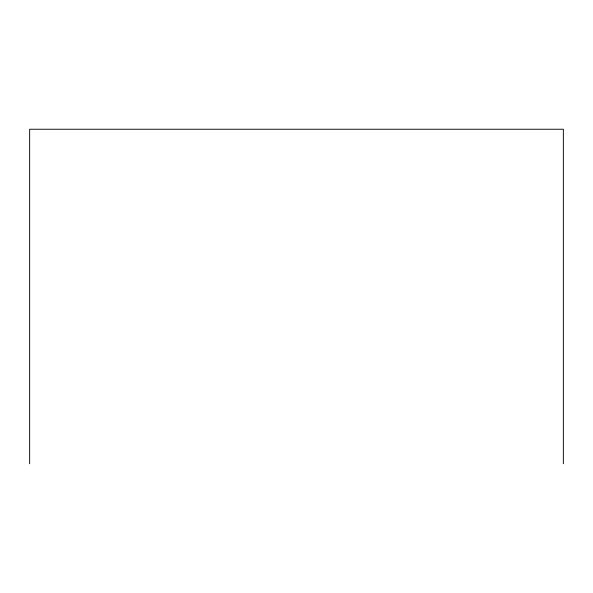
<?xml version="1.0" encoding="UTF-8"?>
<svg xmlns="http://www.w3.org/2000/svg" width="593" height="593" viewBox="0 0 593 593"><rect width="100%" height="100%" fill="white"/><g stroke="black" fill="none" stroke-linecap="round" stroke-linejoin="round"><path stroke-width="0.89" d="M563.35 463.756L563.35 129.244L29.65 129.244L29.65 463.756"/></g></svg>
